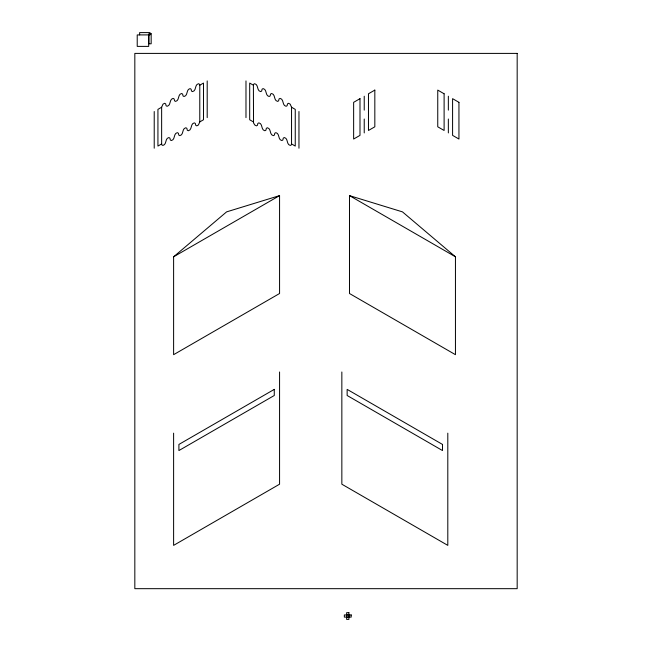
<?xml version="1.0" encoding="UTF-8"?>
<svg xmlns="http://www.w3.org/2000/svg" width="652" height="652" viewBox="0 0 652 652"><rect width="100%" height="100%" fill="white"/><g stroke="black" fill="none" stroke-linecap="round" stroke-linejoin="round"><path stroke-width="0.98" d="M161.639 107.23L162.984 104.173L164.63 103.277L165.681 103.88L166.081 105.738L167.116 106.292C171.256 105.461 168.974 99.21 173.114 98.379L174.157 98.99L174.557 100.848L175.592 101.394C179.732 100.563 177.45 94.32 181.59 93.489L182.633 94.092L183.033 95.95L184.068 96.504C188.208 95.673 185.926 89.422 190.066 88.599L191.109 89.202L191.509 91.06L192.544 91.606C196.684 90.783 194.402 84.532 198.542 83.7L199.585 84.304L199.781 85.208L199.781 121.908L198.436 124.972L196.782 125.86L195.747 125.314L195.347 123.456L194.304 122.853C190.164 123.676 192.446 129.927 188.306 130.759L187.271 130.213L186.871 128.354L185.828 127.743C181.688 128.574 183.97 134.825 179.83 135.649L178.795 135.103L178.395 133.244L177.352 132.641C173.212 133.464 175.494 139.715 171.354 140.547L170.319 140.001L169.919 138.142L168.876 137.531C164.736 138.363 167.018 144.614 162.878 145.437L161.843 144.891L161.639 143.937L161.639 107.23L157.931 109.373L157.931 146.072L161.639 143.937M253.4 85.208L253.595 84.304L254.639 83.7C258.779 84.532 256.497 90.783 260.637 91.606L261.672 91.06L262.071 89.202L263.115 88.599C267.255 89.422 264.973 95.673 269.113 96.504L270.148 95.95L270.547 94.092L271.591 93.489C275.731 94.32 273.449 100.563 277.589 101.394L278.624 100.848L279.023 98.99L280.075 98.379C284.207 99.21 281.925 105.461 286.065 106.292L287.1 105.738L287.499 103.88L288.551 103.277L290.197 104.173L291.542 107.23L291.542 143.937L291.338 144.891L290.303 145.437C286.171 144.614 288.445 138.363 284.313 137.531L283.261 138.142L282.862 140.001L281.827 140.547C277.687 139.715 279.969 133.464 275.829 132.641L274.785 133.244L274.386 135.103L273.351 135.649C269.211 134.825 271.493 128.574 267.353 127.743L266.309 128.354L265.91 130.213L264.875 130.759C260.735 129.927 263.017 123.676 258.877 122.853L257.833 123.456L257.434 125.314L256.399 125.86L254.745 124.972L253.538 122.886L253.4 85.208L249.692 83.065L249.692 119.772L253.4 121.908M173.611 256.798L226.594 211.876L279.569 195.624L279.569 293.506L173.611 354.68L173.611 256.798L279.569 195.624M199.781 85.208L203.489 83.065L203.489 119.772L199.781 121.908M346.644 614.812L348.893 614.812M346.644 617.248L348.893 617.248M349.488 195.624L402.471 211.876L455.446 256.798L455.446 354.68L349.488 293.506L349.488 195.624L455.446 256.798M291.542 107.23L295.25 109.373L295.25 146.072L291.542 143.937M448.348 96.219L448.348 110.131M448.348 119.014L448.348 132.926M447.802 433.156L447.802 545.374L341.844 484.2L341.844 371.982M364.232 96.219L364.232 110.131M364.232 119.014L364.232 132.926M348.934 614.95L348.934 617.11M298.958 111.508L298.958 148.216M279.569 371.982L279.569 484.2L173.611 545.374L173.611 433.156M245.983 80.921L245.983 117.629M207.197 80.921L207.197 117.629M154.222 111.508L154.222 148.216M148.697 34.923L148.697 46.39L137.222 46.39L137.222 34.923L150.025 34.89L150.025 32.6L139.626 32.6L139.626 34.89M359.994 98.664L353.637 102.34L353.637 139.039L359.994 135.371L359.994 98.664M374.827 90.098L368.47 93.774L368.47 130.473L374.827 126.806L374.827 90.098M274.272 389.383L178.909 444.436L178.909 450.556L274.272 395.495L274.272 389.383M151.166 33.749L148.876 33.749L148.876 43.79L151.166 43.79L151.166 33.749M517.175 53.399L134.825 53.399L134.825 588.674L517.175 588.674L517.175 53.399M348.893 612.66L346.644 612.66L346.644 619.4L348.893 619.4L348.893 612.66M351.192 614.95L344.346 614.95L344.346 617.11L351.192 617.11L351.192 614.95M444.11 93.774L437.753 90.098L437.753 126.806L444.11 130.473L444.11 93.774M458.943 102.34L452.586 98.664L452.586 135.371L458.943 139.039L458.943 102.34M442.504 444.436L347.141 389.383L347.141 395.495L442.504 450.556L442.504 444.436"/></g></svg>
